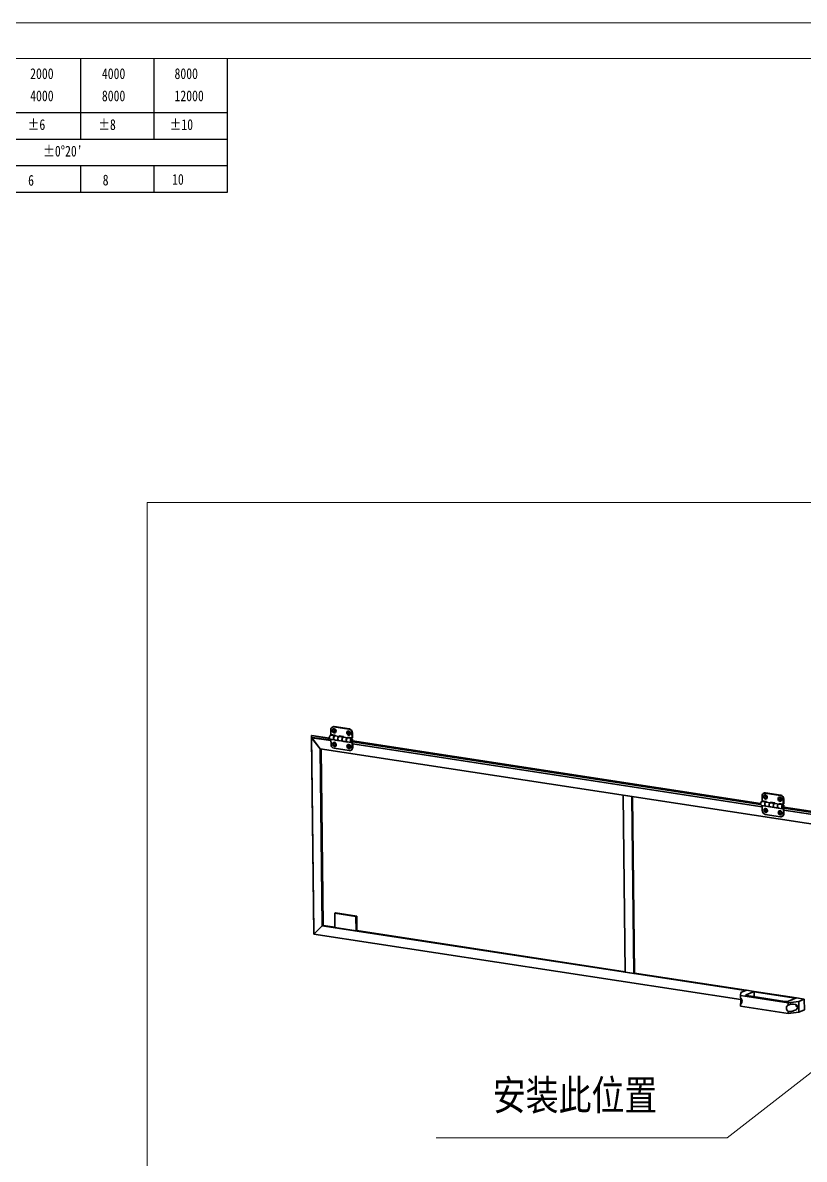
# Model space of a CAD drawing. Header units: millimetres. Extents: x 1333 to 129696, y -57210 to 105899.
# Drawn here: x 62496.1 to 62605.1, y 101194.4 to 101352.9 of the extents above; entities that cross this region are included whole.
import ezdxf
from ezdxf.enums import TextEntityAlignment as Align

# ---------------------------------------------------------------- set-up
doc = ezdxf.new("R2010")
doc.units = ezdxf.units.MM
doc.header["$LTSCALE"] = 0.5
doc.layers.add('图\\M+19E79\\M+195B6\\M+18E9A', color=7, linetype='Continuous')
doc.layers.add('图名', color=7, linetype='Continuous')
doc.layers.add('图框', color=7, linetype='Continuous', lineweight=18)
doc.layers.add('标注线', color=3, linetype='Continuous', lineweight=18)
doc.layers.add('打印', color=7, linetype='Continuous', lineweight=15, plot=False)
doc.layers.add('打印-禁用', color=7, linetype='Continuous', lineweight=15, plot=False)
doc.styles.add('DIM', font='romans.shx', dxfattribs={"width": 0.8, "bigfont": 'bigfont.shx'})
doc.styles.add('国标', font='simfang.ttf', dxfattribs={"width": 0.8})
doc.dimstyles.new('DEH 1-1', dxfattribs={"dimtxt": 3.5, "dimasz": 2.5, "dimexe": 1, "dimexo": 0.625, "dimgap": 1.2, "dimtad": 1, "dimtoh": 1, "dimdsep": 46, "dimtxsty": 'DIM', "dimblk": 'OPEN', "dimcen": 0, "dimclrd": 8, "dimclre": 8, "dimclrt": 2, "dimazin": 2, "dimtfac": 0.5, "dimtmove": 0, "dimatfit": 3, "dimldrblk": 'OPEN', "dimfxl": 0, "dimtolj": 2, "dimlwd": 18, "dimlwe": 18, "dimarcsym": 0})

# ---------------------------------------------------------------- blocks, each defined once
blk = doc.blocks.new('GZDEH零件A3图框V01版')
at = {"layer": '图\\M+19E79\\M+195B6\\M+18E9A', "color": 9}
for p, q in [((3092.64, -1561.98), (3092.64, -1554.46)), ((3102.86, -1561.98), (3102.86, -1554.46)), ((3113.09, -1573.08), (3113.09, -1554.46)), ((2996.09, -1561.98), (3113.09, -1561.98)), ((3092.64, -1565.68), (3092.64, -1561.98)), ((3102.86, -1565.68), (3102.86, -1561.98)), ((2996.09, -1565.68), (3113.09, -1565.68)), ((2996.09, -1569.38), (3113.09, -1569.38)), ((3092.64, -1573.08), (3092.64, -1569.38)), ((3102.86, -1573.08), (3102.86, -1569.38)), ((2990.09, -1573.08), (3113.09, -1573.08))]:
    blk.add_line(p, q, dxfattribs=at)
at = {"layer": '图框', "linetype": 'Continuous'}
blk.add_line((3272.49, -1554.46), (2882.49, -1554.46), dxfattribs=at)
at = {"layer": '打印-禁用', "linetype": 'Continuous'}
blk.add_line((3277.49, -1549.46), (2857.49, -1549.46), dxfattribs=at)
at = {"layer": '图\\M+19E79\\M+195B6\\M+18E9A', "color": 9, "style": '国标', "width": 0.8}
for s, p in [('2000', (3085.57, -1557.31)), ('4000', (3095.57, -1557.31)), ('8000', (3105.7, -1557.31)), ('4000', (3085.57, -1560.41)), ('8000', (3095.57, -1560.41)), ('12000', (3105.7, -1560.41)), ('±6', (3085.22, -1564.42)), ('±8', (3095.06, -1564.42)), ('±10', (3105.02, -1564.42)), ("±0%%D20'", (3087.38, -1568.12)), ('6', (3085.28, -1572.19)), ('8', (3095.68, -1572.15)), ('10', (3105.36, -1572.06))]:
    blk.add_text(s, height=1.5, dxfattribs=at).set_placement(p)
blk = doc.blocks.new('DEH A3')
at = {"layer": '图框'}
blk.add_blockref('GZDEH零件A3图框V01版', (-2857.49, 1846.46), dxfattribs=at)
blk = doc.blocks.new('_Open')
at = {"color": 0, "linetype": 'ByBlock', "lineweight": -2}
for p, q in [((-1, 0.167), (0, 0)), ((-1, -0.167), (0, 0)), ((0, 0), (-1, 0))]:
    blk.add_line(p, q, dxfattribs=at)

msp = doc.modelspace()

# ---------------------------------------------------------------- linework, layer by layer
at = {"color": 7, "lineweight": 35, "ltscale": 0.014583}
msp.add_line((62536.446, 101253.489), (62536.408, 101253.473), dxfattribs=at)
at = {"color": 7, "lineweight": 35}
for p, q in [((62536.408, 101253.473), (62536.724, 101226.072)), ((62536.408, 101253.473), (62538.907, 101253.09)), ((62536.446, 101253.489), (62538.903, 101253.112)), ((62541.642, 101254.366), (62539.52, 101254.692)), ((62541.718, 101254.397), (62539.596, 101254.723)), ((62536.436, 101253.18), (62536.752, 101225.788)), ((62536.436, 101253.18), (62537.631, 101251.646)), ((62537.635, 101251.65), (62536.44, 101253.184)), ((62539.13, 101252.771), (62536.44, 101253.184)), ((62539.13, 101252.835), (62536.553, 101253.23)), ((62599.053, 101244.006), (62542.149, 101252.734)), ((62542.15, 101252.614), (62599.055, 101243.885)), ((62542.15, 101252.593), (62599.059, 101243.863)), ((62599.282, 101243.545), (62542.154, 101252.308)), ((62537.631, 101251.646), (62537.915, 101226.96)), ((62666.948, 101231.815), (62537.635, 101251.65)), ((62537.744, 101251.633), (62538.028, 101227.007)), ((62541.676, 101251.389), (62539.554, 101251.715)), ((62601.869, 101245.171), (62599.747, 101245.496)), ((62580.178, 101220.473), (62579.893, 101245.168)), ((62581.072, 101244.987), (62581.357, 101220.292)), ((62581.186, 101244.97), (62581.47, 101220.339)), ((62601.794, 101245.14), (62599.672, 101245.465)), ((62601.828, 101242.163), (62599.706, 101242.488)), ((62659.146, 101234.788), (62602.3, 101243.508)), ((62602.302, 101243.387), (62659.148, 101234.668)), ((62602.302, 101243.366), (62659.152, 101234.646)), ((62659.375, 101234.327), (62602.305, 101243.081)), ((62539.66, 101228.714), (62539.683, 101226.684)), ((62539.66, 101228.714), (62542.607, 101228.262)), ((62539.773, 101228.761), (62542.721, 101228.309)), ((62542.631, 101226.232), (62542.607, 101228.262)), ((62542.744, 101226.279), (62542.721, 101228.309)), ((62536.752, 101225.788), (62537.915, 101226.96)), ((62537.919, 101226.955), (62536.756, 101225.783)), ((62537.919, 101226.955), (62596.945, 101217.901)), ((62538.033, 101227.002), (62539.683, 101226.748)), ((62542.631, 101226.232), (62539.683, 101226.684)), ((62536.756, 101225.783), (62596.302, 101216.649)), ((62542.744, 101226.279), (62580.177, 101220.537)), ((62581.47, 101220.339), (62597.058, 101217.948)), ((62596.224, 101217.206), (62602.884, 101216.184)), ((62597.147, 101217.203), (62602.452, 101216.389)), ((62598.155, 101217.779), (62604.043, 101216.876)), ((62598.155, 101217.715), (62603.929, 101216.83)), ((62602.902, 101214.696), (62596.241, 101215.717)), ((62602.884, 101216.184), (62604.376, 101216.398)), ((62604.376, 101216.398), (62604.393, 101214.91)), ((62605.139, 101216.712), (62605.157, 101215.223)), ((62604.393, 101214.91), (62602.902, 101214.696))]:
    msp.add_line(p, q, dxfattribs=at)
at = {"color": 7, "lineweight": 35, "ltscale": 0.210848}
for p, q in [((62539.092, 101253.512), (62539.675, 101253.423)), ((62539.007, 101252.959), (62539.59, 101252.869)), ((62599.243, 101244.286), (62599.827, 101244.196)), ((62599.159, 101243.732), (62599.742, 101243.643))]:
    msp.add_line(p, q, dxfattribs=at)
at = {"color": 7, "lineweight": 35, "ltscale": 0.24165}
for p, q in [((62539.113, 101254.281), (62539.121, 101253.605)), ((62542.06, 101253.829), (62542.068, 101253.153)), ((62542.143, 101253.184), (62542.136, 101253.86)), ((62599.265, 101245.055), (62599.273, 101244.378)), ((62602.212, 101244.603), (62602.22, 101243.926)), ((62602.295, 101243.957), (62602.287, 101244.634))]:
    msp.add_line(p, q, dxfattribs=at)
at = {"color": 7, "lineweight": 35, "ltscale": 0.21564}
for p, q in [((62539.718, 101253.513), (62539.121, 101253.605)), ((62542.068, 101253.153), (62541.471, 101253.244)), ((62599.869, 101244.287), (62599.273, 101244.378)), ((62602.22, 101243.926), (62601.623, 101244.018))]:
    msp.add_line(p, q, dxfattribs=at)
at = {"color": 7, "lineweight": 35, "ltscale": 0.029154}
for p, q in [((62539.415, 101254.702), (62539.339, 101254.671)), ((62542.068, 101253.153), (62542.143, 101253.184)), ((62541.933, 101251.441), (62541.857, 101251.41)), ((62599.567, 101245.476), (62599.491, 101245.445)), ((62602.22, 101243.926), (62602.295, 101243.957)), ((62602.085, 101242.214), (62602.009, 101242.183))]:
    msp.add_line(p, q, dxfattribs=at)
at = {"color": 7, "lineweight": 13, "ltscale": 0.029154}
for p, q in [((62539.52, 101254.692), (62539.596, 101254.723)), ((62541.642, 101254.366), (62541.718, 101254.397)), ((62542.06, 101253.829), (62542.136, 101253.86)), ((62542.084, 101251.8), (62542.159, 101251.831)), ((62599.672, 101245.465), (62599.747, 101245.496)), ((62602.212, 101244.603), (62602.287, 101244.634)), ((62602.235, 101242.573), (62602.311, 101242.604))]:
    msp.add_line(p, q, dxfattribs=at)
at = {"color": 7, "lineweight": 35, "ltscale": 0.208712}
for p, q in [((62539.688, 101253.421), (62540.266, 101253.332)), ((62540.276, 101253.331), (62540.854, 101253.242)), ((62600.428, 101244.104), (62601.006, 101244.015)), ((62600.931, 101243.46), (62601.509, 101243.372))]:
    msp.add_line(p, q, dxfattribs=at)
at = {"color": 7, "lineweight": 35, "ltscale": 0.034716}
for p, q in [((62539.719, 101253.416), (62539.718, 101253.513)), ((62540.295, 101253.425), (62540.296, 101253.327)), ((62540.895, 101253.236), (62540.893, 101253.333)), ((62541.471, 101253.244), (62541.472, 101253.147)), ((62541.547, 101253.233), (62541.548, 101253.135)), ((62599.871, 101244.189), (62599.869, 101244.287)), ((62600.447, 101244.198), (62600.448, 101244.101)), ((62600.523, 101244.186), (62600.524, 101244.089)), ((62601.046, 101244.009), (62601.045, 101244.106)), ((62601.699, 101244.006), (62601.7, 101243.909))]:
    msp.add_line(p, q, dxfattribs=at)
at = {"color": 7, "lineweight": 35, "ltscale": 0.216171}
for p, q in [((62540.893, 101253.333), (62540.295, 101253.425)), ((62601.045, 101244.106), (62600.447, 101244.198))]:
    msp.add_line(p, q, dxfattribs=at)
at = {"color": 7, "lineweight": 35, "ltscale": 0.002151}
msp.add_line((62536.436, 101253.18), (62536.442, 101253.182), dxfattribs=at)
at = {"color": 7, "lineweight": 35, "ltscale": 0.043736}
for p, q in [((62536.44, 101253.184), (62536.553, 101253.23)), ((62537.915, 101226.96), (62538.028, 101227.007)), ((62542.631, 101226.232), (62542.744, 101226.279))]:
    msp.add_line(p, q, dxfattribs=at)
at = {"color": 7, "lineweight": 35, "ltscale": 0.245873}
msp.add_line((62539.128, 101252.94), (62539.136, 101252.252), dxfattribs=at)
at = {"color": 7, "lineweight": 35, "ltscale": 0.208724}
for p, q in [((62539.604, 101252.867), (62540.181, 101252.779)), ((62540.191, 101252.777), (62540.769, 101252.688)), ((62540.779, 101252.687), (62541.357, 101252.598)), ((62540.864, 101253.24), (62541.442, 101253.152)), ((62599.84, 101244.194), (62600.418, 101244.106)), ((62601.016, 101244.014), (62601.594, 101243.925)), ((62599.755, 101243.641), (62600.333, 101243.552)), ((62600.343, 101243.55), (62600.921, 101243.462))]:
    msp.add_line(p, q, dxfattribs=at)
at = {"color": 7, "lineweight": 35, "ltscale": 0.004223}
for p, q in [((62539.712, 101252.851), (62539.712, 101252.839)), ((62540.313, 101252.747), (62540.313, 101252.758)), ((62540.891, 101252.67), (62540.891, 101252.658)), ((62541.492, 101252.566), (62541.492, 101252.578))]:
    msp.add_line(p, q, dxfattribs=at)
at = {"color": 7, "lineweight": 35, "ltscale": 0.008077}
msp.add_line((62539.712, 101252.839), (62539.733, 101252.847), dxfattribs=at)
at = {"color": 7, "lineweight": 35, "ltscale": 0.217233}
for p, q in [((62539.712, 101252.839), (62540.313, 101252.747)), ((62540.891, 101252.658), (62541.492, 101252.566)), ((62599.864, 101243.612), (62600.465, 101243.52)), ((62601.043, 101243.431), (62601.644, 101243.339))]:
    msp.add_line(p, q, dxfattribs=at)
at = {"color": 7, "lineweight": 35, "ltscale": 0.034715}
for p, q in [((62540.371, 101253.413), (62540.372, 101253.316)), ((62601.623, 101244.018), (62601.624, 101243.92))]:
    msp.add_line(p, q, dxfattribs=at)
at = {"color": 7, "lineweight": 35, "ltscale": 0.008065}
msp.add_line((62540.891, 101252.658), (62540.912, 101252.667), dxfattribs=at)
at = {"color": 7, "lineweight": 35, "ltscale": 0.210836}
for p, q in [((62541.37, 101252.596), (62541.954, 101252.507)), ((62541.455, 101253.15), (62542.039, 101253.06)), ((62601.607, 101243.923), (62602.191, 101243.834)), ((62601.522, 101243.37), (62602.106, 101243.28))]:
    msp.add_line(p, q, dxfattribs=at)
at = {"color": 7, "lineweight": 35, "ltscale": 0.04108}
for p, q in [((62542.062, 101252.563), (62542.029, 101252.673)), ((62602.214, 101243.336), (62602.181, 101243.447))]:
    msp.add_line(p, q, dxfattribs=at)
at = {"color": 7, "lineweight": 35, "ltscale": 0.362475}
for p, q in [((62542.072, 101252.814), (62542.084, 101251.8)), ((62542.159, 101251.831), (62542.147, 101252.846)), ((62602.224, 101243.588), (62602.235, 101242.573)), ((62602.311, 101242.604), (62602.299, 101243.619))]:
    msp.add_line(p, q, dxfattribs=at)
at = {"color": 7, "lineweight": 35, "ltscale": 0.003261}
msp.add_line((62537.631, 101251.646), (62537.639, 101251.649), dxfattribs=at)
at = {"color": 7, "lineweight": 35, "ltscale": 0.425945}
msp.add_line((62581.072, 101244.987), (62579.893, 101245.168), dxfattribs=at)
at = {"color": 7, "lineweight": 13, "ltscale": 0.029153}
msp.add_line((62601.794, 101245.14), (62601.869, 101245.171), dxfattribs=at)
at = {"color": 7, "lineweight": 35, "ltscale": 0.245872}
msp.add_line((62599.28, 101243.713), (62599.288, 101243.025), dxfattribs=at)
at = {"color": 7, "lineweight": 35, "ltscale": 0.004222}
for p, q in [((62599.864, 101243.624), (62599.864, 101243.612)), ((62600.465, 101243.52), (62600.465, 101243.532))]:
    msp.add_line(p, q, dxfattribs=at)
at = {"color": 7, "lineweight": 35, "ltscale": 0.008076}
msp.add_line((62599.864, 101243.612), (62599.885, 101243.621), dxfattribs=at)
at = {"color": 7, "lineweight": 35, "ltscale": 0.004224}
for p, q in [((62601.043, 101243.443), (62601.043, 101243.431)), ((62601.644, 101243.339), (62601.644, 101243.351))]:
    msp.add_line(p, q, dxfattribs=at)
at = {"color": 7, "lineweight": 35, "ltscale": 0.008066}
msp.add_line((62601.043, 101243.431), (62601.064, 101243.44), dxfattribs=at)
at = {"color": 7, "lineweight": 35, "ltscale": 0.043725}
for p, q in [((62539.66, 101228.714), (62539.773, 101228.761)), ((62542.607, 101228.262), (62542.721, 101228.309)), ((62537.919, 101226.955), (62538.033, 101227.002)), ((62581.47, 101220.339), (62581.357, 101220.292))]:
    msp.add_line(p, q, dxfattribs=at)
at = {"color": 7, "lineweight": 35, "ltscale": 0.006083}
msp.add_line((62538.028, 101227.007), (62538.016, 101226.995), dxfattribs=at)
at = {"color": 7, "lineweight": 35, "ltscale": 0.008978}
msp.add_line((62536.749, 101226.068), (62536.724, 101226.072), dxfattribs=at)
at = {"color": 7, "lineweight": 35, "ltscale": 0.006268}
msp.add_line((62536.752, 101225.788), (62536.768, 101225.795), dxfattribs=at)
at = {"color": 7, "lineweight": 35, "ltscale": 0.425957}
msp.add_line((62580.178, 101220.473), (62581.357, 101220.292), dxfattribs=at)
at = {"color": 7, "lineweight": 35, "ltscale": 0.156373}
msp.add_line((62596.224, 101217.206), (62596.301, 101217.637), dxfattribs=at)
at = {"color": 7, "lineweight": 35, "ltscale": 0.105523}
for p, q in [((62596.227, 101216.91), (62596.224, 101217.206)), ((62596.241, 101215.717), (62596.238, 101216.013)), ((62602.884, 101216.184), (62602.888, 101215.889)), ((62602.898, 101214.991), (62602.902, 101214.696))]:
    msp.add_line(p, q, dxfattribs=at)
at = {"color": 7, "lineweight": 35, "ltscale": 0.294668}
for p, q in [((62596.301, 101217.637), (62597.064, 101217.95)), ((62605.139, 101216.712), (62604.376, 101216.398))]:
    msp.add_line(p, q, dxfattribs=at)
at = {"color": 7, "lineweight": 35, "ltscale": 0.430011}
for p, q in [((62598.155, 101217.783), (62597.041, 101217.325)), ((62602.935, 101216.421), (62604.049, 101216.879))]:
    msp.add_line(p, q, dxfattribs=at)
at = {"color": 7, "lineweight": 13, "ltscale": 0.034715}
msp.add_line((62597.041, 101217.325), (62597.042, 101217.228), dxfattribs=at)
at = {"color": 7, "lineweight": 35, "ltscale": 0.394008}
msp.add_line((62597.064, 101217.95), (62598.155, 101217.783), dxfattribs=at)
at = {"color": 7, "lineweight": 35, "ltscale": 0.263}
msp.add_line((62598.155, 101217.783), (62598.163, 101217.047), dxfattribs=at)
at = {"color": 7, "lineweight": 35, "ltscale": 0.009763}
msp.add_line((62602.913, 101215.899), (62602.888, 101215.889), dxfattribs=at)
at = {"color": 7, "lineweight": 35, "ltscale": 0.393996}
msp.add_line((62604.049, 101216.879), (62605.139, 101216.712), dxfattribs=at)
at = {"color": 7, "lineweight": 35, "ltscale": 0.294669}
msp.add_line((62605.157, 101215.223), (62604.393, 101214.91), dxfattribs=at)
at = {"color": 7, "lineweight": 35}
for centre, major_axis, ratio, start_param, end_param in [((62539.049, 101253.236), (-0.042, -0.277), 0.523707, 3.1416278, 5.0179705), ((62539.526, 101254.218), (-0.186, 0.453), 0.8124318, 0.0000998, 1.1156806), ((62539.585, 101254.141), (0.113, -0.275), 0.8124318, 2.6864769, 8.9696622), ((62539.526, 101254.218), (-0.186, 0.453), 0.8124318, 5.8280696, 6.2832851), ((62539.601, 101254.249), (-0.186, 0.453), 0.8124318, 5.8280696, 6.2832851), ((62539.633, 101253.146), (-0.042, -0.277), 0.523707, 3.1416278, 5.0179705), ((62539.646, 101253.144), (0.042, 0.277), 0.523707, 0.000015, 1.8763779), ((62539.661, 101254.172), (0.06, -0.146), 0.8124318, 5.8280696, 12.1112549), ((62539.633, 101253.146), (-0.042, -0.277), 0.523707, 3.0958755, 3.1416278), ((62541.589, 101253.834), (0.113, -0.275), 0.8124318, 2.6864769, 8.9696622), ((62541.665, 101253.865), (0.06, -0.146), 0.8124318, 5.8280696, 12.1112549), ((62541.648, 101253.893), (-0.186, 0.453), 0.8124318, 4.2572732, 5.8280696), ((62541.723, 101253.924), (-0.186, 0.453), 0.8124318, 4.2572732, 5.8280696), ((62539.049, 101253.236), (-0.042, -0.277), 0.523707, 5.0179705, 6.2831853), ((62539.549, 101252.188), (-0.186, 0.453), 0.8124318, 1.1156806, 2.6864769), ((62539.607, 101252.247), (0.113, -0.275), 0.8124318, 2.6864769, 8.9696622), ((62539.633, 101253.146), (-0.042, -0.277), 0.523707, 5.0179705, 6.2831853), ((62539.646, 101253.144), (0.042, 0.277), 0.523707, 1.8763779, 3.1416278), ((62539.683, 101252.278), (0.06, -0.146), 0.8124318, 5.8280696, 12.1112549), ((62539.633, 101253.146), (-0.042, -0.277), 0.523707, 6.2831853, 6.3289664), ((62540.224, 101253.055), (-0.042, -0.277), 0.523707, 3.1416076, 5.0179705), ((62540.224, 101253.055), (-0.042, -0.277), 0.523707, 5.0179705, 6.2832204), ((62540.234, 101253.054), (0.042, 0.277), 0.523707, 0.0000351, 1.8763779), ((62540.234, 101253.054), (0.042, 0.277), 0.523707, 1.8763779, 3.1415926), ((62540.224, 101253.055), (-0.042, -0.277), 0.523707, 0.0000351, 0.0355804), ((62540.224, 101253.055), (-0.042, -0.277), 0.523707, 3.1062435, 3.1416076), ((62540.812, 101252.965), (-0.042, -0.277), 0.523707, 3.1416278, 5.0179705), ((62540.812, 101252.965), (-0.042, -0.277), 0.523707, 5.0179705, 6.2831853), ((62540.822, 101252.964), (0.042, 0.277), 0.523707, 0.000015, 1.8763779), ((62540.822, 101252.964), (0.042, 0.277), 0.523707, 1.8763779, 3.1416278), ((62540.812, 101252.965), (-0.042, -0.277), 0.523707, 6.2831853, 6.3187919), ((62540.812, 101252.965), (-0.042, -0.277), 0.523707, 3.1060141, 3.1416278), ((62541.4, 101252.875), (-0.042, -0.277), 0.523707, 3.1416076, 5.0179705), ((62541.4, 101252.875), (-0.042, -0.277), 0.523707, 5.0179705, 6.2832204), ((62541.413, 101252.873), (0.042, 0.277), 0.523707, 0.0000351, 1.8763779), ((62541.413, 101252.873), (0.042, 0.277), 0.523707, 1.8763779, 3.1415926), ((62541.4, 101252.875), (-0.042, -0.277), 0.523707, 0.0000351, 0.0457519), ((62541.611, 101251.94), (0.113, -0.275), 0.8124318, 2.6864769, 8.9696622), ((62541.4, 101252.875), (-0.042, -0.277), 0.523707, 3.0961038, 3.1416076), ((62541.687, 101251.971), (0.06, -0.146), 0.8124318, 5.8280696, 12.1112549), ((62541.996, 101252.783), (-0.042, -0.277), 0.523707, 3.1416278, 5.0179705), ((62541.996, 101252.783), (-0.042, -0.277), 0.523707, 5.0179705, 6.2831853), ((62541.996, 101252.783), (0.021, 0.138), 0.523707, 0.0000351, 3.1416278), ((62541.996, 101252.783), (0.021, 0.138), 0.523707, 0.0000351, 1.8763779), ((62541.996, 101252.783), (0.021, 0.138), 0.523707, 1.8763779, 3.1415926), ((62541.746, 101251.894), (-0.186, 0.453), 0.8124318, 3.1416924, 4.2572732), ((62541.996, 101252.783), (-0.042, -0.277), 0.523707, 6.2831853, 7.0163725), ((62541.996, 101252.783), (0.021, 0.138), 0.523707, 3.1416278, 5.0179705), ((62541.996, 101252.783), (0.021, 0.138), 0.523707, 3.1415926, 3.8747799), ((62541.996, 101252.783), (0.021, 0.138), 0.523707, 5.0179705, 6.2832204), ((62541.996, 101252.783), (0.021, 0.138), 0.523707, 5.0179705, 6.2832204), ((62541.996, 101252.783), (-0.042, -0.277), 0.523707, 1.8763779, 3.1416278), ((62541.671, 101251.863), (-0.186, 0.453), 0.8124318, 2.6864769, 3.1416924), ((62541.671, 101251.863), (-0.186, 0.453), 0.8124318, 3.1416924, 4.2572732), ((62599.753, 101245.023), (-0.186, 0.453), 0.8124318, 5.8280696, 6.2832851), ((62599.201, 101244.009), (-0.042, -0.277), 0.523707, 3.1416278, 5.0179705), ((62599.201, 101244.009), (-0.042, -0.277), 0.523707, 5.0179705, 6.2831853), ((62599.677, 101244.991), (-0.186, 0.453), 0.8124318, 0.0000998, 1.1156806), ((62599.737, 101244.915), (0.113, -0.275), 0.8124318, 2.6864769, 8.9696622), ((62599.677, 101244.991), (-0.186, 0.453), 0.8124318, 5.8280696, 6.2832851), ((62599.785, 101243.919), (-0.042, -0.277), 0.523707, 3.1416278, 5.0179705), ((62599.798, 101243.917), (0.042, 0.277), 0.523707, 0.000015, 1.8763779), ((62599.813, 101244.946), (0.06, -0.146), 0.8124318, 5.8280696, 12.1112549), ((62599.785, 101243.919), (-0.042, -0.277), 0.523707, 3.0958755, 3.1416278), ((62600.375, 101243.829), (-0.042, -0.277), 0.523707, 3.1416076, 5.0179705), ((62600.386, 101243.827), (0.042, 0.277), 0.523707, 0.0000351, 1.8763779), ((62600.375, 101243.829), (-0.042, -0.277), 0.523707, 3.1062435, 3.1416076), ((62600.963, 101243.739), (-0.042, -0.277), 0.523707, 3.1416278, 5.0179705), ((62600.974, 101243.737), (0.042, 0.277), 0.523707, 0.000015, 1.8763779), ((62600.963, 101243.739), (-0.042, -0.277), 0.523707, 3.1060141, 3.1416278), ((62601.551, 101243.648), (-0.042, -0.277), 0.523707, 3.1416076, 5.0179705), ((62601.565, 101243.646), (0.042, 0.277), 0.523707, 0.0000351, 1.8763779), ((62601.741, 101244.607), (0.113, -0.275), 0.8124318, 2.6864769, 8.9696622), ((62601.551, 101243.648), (-0.042, -0.277), 0.523707, 3.0961038, 3.1416076), ((62601.817, 101244.638), (0.06, -0.146), 0.8124318, 5.8280696, 12.1112549), ((62601.799, 101244.666), (-0.186, 0.453), 0.8124318, 4.2572732, 5.8280696), ((62601.875, 101244.697), (-0.186, 0.453), 0.8124318, 4.2572732, 5.8280696), ((62599.701, 101242.962), (-0.186, 0.453), 0.8124318, 1.1156806, 2.6864769), ((62599.759, 101243.02), (0.113, -0.275), 0.8124318, 2.6864769, 8.9696622), ((62599.785, 101243.919), (-0.042, -0.277), 0.523707, 5.0179705, 6.2831853), ((62599.798, 101243.917), (0.042, 0.277), 0.523707, 1.8763779, 3.1416278), ((62599.834, 101243.051), (0.06, -0.146), 0.8124318, 5.8280696, 12.1112549), ((62599.785, 101243.919), (-0.042, -0.277), 0.523707, 6.2831853, 6.3289664), ((62600.375, 101243.829), (-0.042, -0.277), 0.523707, 5.0179705, 6.2832204), ((62600.386, 101243.827), (0.042, 0.277), 0.523707, 1.8763779, 3.1415926), ((62600.375, 101243.829), (-0.042, -0.277), 0.523707, 0.0000351, 0.0355804), ((62600.963, 101243.739), (-0.042, -0.277), 0.523707, 5.0179705, 6.2831853), ((62600.974, 101243.737), (0.042, 0.277), 0.523707, 1.8763779, 3.1416278), ((62600.963, 101243.739), (-0.042, -0.277), 0.523707, 6.2831853, 6.3187919), ((62601.551, 101243.648), (-0.042, -0.277), 0.523707, 5.0179705, 6.2832204), ((62601.565, 101243.646), (0.042, 0.277), 0.523707, 1.8763779, 3.1415926), ((62601.551, 101243.648), (-0.042, -0.277), 0.523707, 0.0000351, 0.0457519), ((62601.763, 101242.713), (0.113, -0.275), 0.8124318, 2.6864769, 8.9696622), ((62601.839, 101242.744), (0.06, -0.146), 0.8124318, 5.8280696, 12.1112549), ((62602.148, 101243.557), (-0.042, -0.277), 0.523707, 3.1416278, 5.0179705), ((62602.148, 101243.557), (-0.042, -0.277), 0.523707, 5.0179705, 6.2831853), ((62601.823, 101242.636), (-0.186, 0.453), 0.8124318, 3.1416924, 4.2572732), ((62602.148, 101243.557), (0.021, 0.138), 0.523707, 0.0000351, 3.1416278), ((62602.148, 101243.557), (0.021, 0.138), 0.523707, 0.0000351, 1.8763779), ((62602.148, 101243.557), (0.021, 0.138), 0.523707, 1.8763779, 3.1415926), ((62601.898, 101242.667), (-0.186, 0.453), 0.8124318, 3.1416924, 4.2572732), ((62602.148, 101243.557), (-0.042, -0.277), 0.523707, 6.2831853, 7.0163725), ((62602.148, 101243.557), (0.021, 0.138), 0.523707, 3.1416278, 5.0179705), ((62602.148, 101243.557), (0.021, 0.138), 0.523707, 3.1415926, 3.8747799), ((62602.148, 101243.557), (0.021, 0.138), 0.523707, 5.0179705, 6.2832204), ((62602.148, 101243.557), (0.021, 0.138), 0.523707, 5.0179705, 6.2832204), ((62602.148, 101243.557), (-0.042, -0.277), 0.523707, 1.8763779, 3.1416278), ((62601.823, 101242.636), (-0.186, 0.453), 0.8124318, 2.6864769, 3.1416924), ((62597.336, 101217.28), (0.35, 0.004), 0.2562918, 2.5690113, 3.1415117), ((62597.336, 101217.28), (0.35, 0.004), 0.2562918, 3.1415117, 4.1398076), ((62596.026, 101216.493), (-0.2, 0.486), 0.8124318, 3.171995, 5.3425514), ((62596.255, 101216.587), (-0.018, -0.575), 0.0789691, 0.0741169, 0.4903717), ((62596.255, 101216.587), (0.018, 0.574), 0.0789754, 3.6320158, 5.1721399), ((62602.641, 101216.466), (0.35, 0.004), 0.2562918, 4.1398076, 5.7106039), ((62603.099, 101215.408), (0.2, -0.486), 0.8124318, 3.171995, 5.3425514), ((62603.328, 101215.503), (0.927, 0.183), 0.5302316, 1.4728456, 1.9281318), ((62603.328, 101215.502), (0.927, 0.183), 0.5304363, 5.0695544, 7.7561645), ((62604.402, 101215.943), (0.2, -0.486), 0.8124318, 4.3504902, 5.4214033), ((62603.329, 101215.504), (0.929, 0.183), 0.5310298, 4.1286795, 4.6135378), ((62603.328, 101215.502), (0.927, 0.183), 0.5304363, 4.6145718, 5.0695544)]:
    msp.add_ellipse(centre, major_axis=major_axis, ratio=ratio, start_param=start_param, end_param=end_param, dxfattribs=at)
at = {"layer": '打印'}
msp.add_lwpolyline([(62269.101, 101352.912), (62689.101, 101352.912), (62689.101, 101055.912), (62269.101, 101055.912)], close=True, dxfattribs=at)
at = {"layer": '标注线'}
for p, q in [((62513.473, 101152.912), (62513.473, 101286.007)), ((62513.473, 101286.007), (62684.101, 101286.007))]:
    msp.add_line(p, q, dxfattribs=at)

# ---------------------------------------------------------------- block references
at = {"layer": '图框'}
msp.add_blockref('DEH A3', (62269.101, 101055.912), dxfattribs=at)

# ---------------------------------------------------------------- texts
at = {"layer": '图名', "color": 3, "style": '国标', "width": 0.8}
msp.add_text('安装此位置', height=4.2, dxfattribs=at).set_placement((62573.171, 101201.215), align=Align.CENTER)

# ---------------------------------------------------------------- leaders
at = {"layer": '标注线'}
msp.add_leader([(62611.767, 101210.9), (62594.37, 101197.346), (62553.795, 101197.346)], dimstyle='DEH 1-1', override={"dimgap": 1.2, "dimtad": 0}, dxfattribs=at)

doc.saveas('drawing.dxf')
